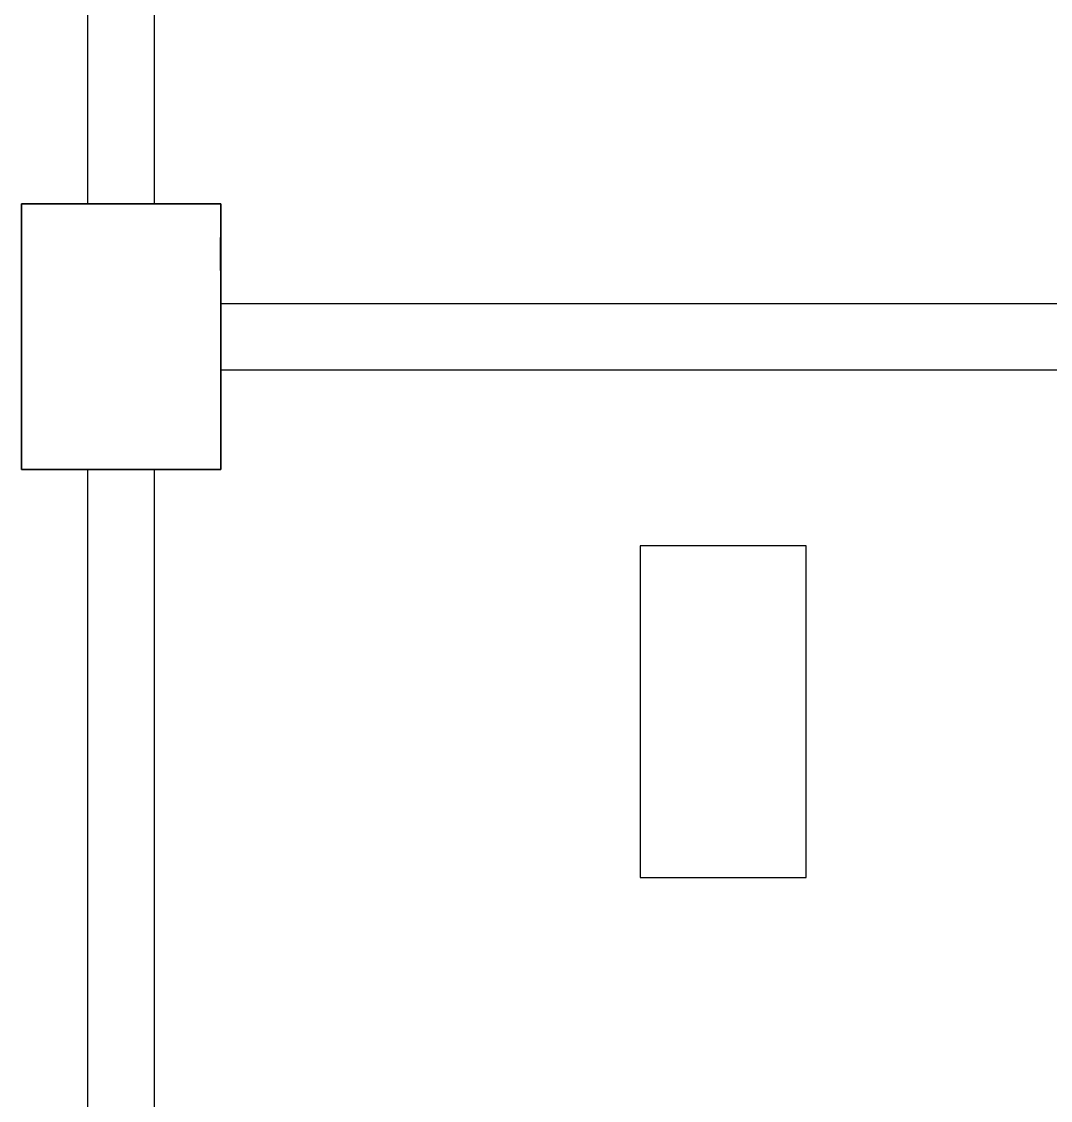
# Model space of a CAD drawing. Extents: x -19 to 297, y 0 to 420.
# Drawn here: x 224.67 to 232.42, y 288.52 to 296.64 of the extents above; entities that cross this region are included whole.
import ezdxf

# ---------------------------------------------------------------- set-up
doc = ezdxf.new("R2010")
doc.units = 0
doc.header["$MEASUREMENT"] = 0
doc.linetypes.add('K5LT_BASIC', pattern=[0])
doc.layers.add('Системный слой', color=7, linetype='Continuous')

# ---------------------------------------------------------------- blocks, each defined once
blk = doc.blocks.new('*U')
at = {"layer": 'Системный слой', "color": 5, "linetype": 'K5LT_BASIC'}
for p, q in [((226.1667, 295.2688), (224.6667, 295.2688)), ((224.6667, 295.2688), (224.6667, 293.2688)), ((226.1667, 295.2688), (224.6667, 295.2688)), ((224.6667, 295.2688), (224.6667, 293.2688)), ((226.1667, 293.2688), (226.1667, 295.2688)), ((226.1667, 293.2688), (226.1667, 295.2688)), ((224.6667, 293.2688), (226.1667, 293.2688)), ((224.6667, 293.2688), (226.1667, 293.2688)), ((230.5776, 292.6953), (229.3276, 292.6953)), ((229.3276, 292.6953), (229.3276, 290.1953)), ((230.5776, 290.1953), (230.5776, 292.6953)), ((229.3276, 290.1953), (230.5776, 290.1953))]:
    blk.add_line(p, q, dxfattribs=at)

msp = doc.modelspace()

# ---------------------------------------------------------------- linework, layer by layer
at = {"layer": 'Системный слой', "color": 5, "linetype": 'K5LT_BASIC'}
for p, q in [((225.1667, 295.2688), (225.1667, 300.7688)), ((225.6667, 300.7688), (225.6667, 295.2688)), ((224.6667, 295.2688), (226.1667, 295.2688)), ((224.6667, 295.2688), (224.6667, 293.2688)), ((224.6667, 293.2688), (224.6667, 295.2688)), ((224.6667, 295.2688), (226.1667, 295.2688)), ((224.6667, 295.2688), (226.1667, 295.2688)), ((224.6667, 295.2688), (224.6667, 293.2688)), ((224.6667, 293.2688), (224.6667, 295.2688)), ((224.6667, 295.2688), (226.1667, 295.2688)), ((226.1667, 295.2688), (225.1667, 295.2688)), ((226.1667, 295.2688), (225.1667, 295.2688)), ((226.1662, 294.769), (226.1667, 295.2688)), ((226.1662, 294.769), (226.1667, 295.2688)), ((226.1667, 295.2688), (226.1667, 293.2688)), ((226.1667, 293.2688), (226.1667, 295.2688)), ((226.1667, 293.2688), (226.1667, 295.2688)), ((226.1667, 295.2688), (226.1667, 293.2688)), ((226.1667, 293.2688), (226.1667, 295.2688)), ((226.1667, 293.2688), (226.1667, 295.2688)), ((226.1662, 294.519), (240.1662, 294.519)), ((226.1667, 294.5188), (226.1667, 293.7688)), ((226.1667, 294.5188), (226.1667, 293.7688)), ((226.1662, 294.019), (240.1662, 294.019)), ((226.1667, 293.2688), (224.6667, 293.2688)), ((224.6667, 293.2688), (226.1667, 293.2688)), ((226.1667, 293.2688), (224.6667, 293.2688)), ((224.6667, 293.2688), (226.1667, 293.2688)), ((225.1667, 287.7688), (225.1667, 293.2688)), ((225.6667, 293.2688), (225.6667, 287.7688))]:
    msp.add_line(p, q, dxfattribs=at)

# ---------------------------------------------------------------- block references
at = {"layer": 'Системный слой'}
msp.add_blockref('*U', (0, 0), dxfattribs=at)
msp.add_blockref('*U', (0, 0), dxfattribs=at)
msp.add_blockref('*U', (0, 0), dxfattribs=at)
msp.add_blockref('*U', (0, 0), dxfattribs=at)
msp.add_blockref('*U', (0, 0), dxfattribs=at)
msp.add_blockref('*U', (0, 0), dxfattribs=at)
msp.add_blockref('*U', (0, 0), dxfattribs=at)
msp.add_blockref('*U', (0, 0), dxfattribs=at)
msp.add_blockref('*U', (0, 0), dxfattribs=at)
msp.add_blockref('*U', (0, 0), dxfattribs=at)
msp.add_blockref('*U', (0, 0), dxfattribs=at)
msp.add_blockref('*U', (0, 0), dxfattribs=at)
msp.add_blockref('*U', (0, 0), dxfattribs=at)
msp.add_blockref('*U', (0, 0), dxfattribs=at)
msp.add_blockref('*U', (0, 0), dxfattribs=at)
msp.add_blockref('*U', (0, 0), dxfattribs=at)
msp.add_blockref('*U', (0, 0), dxfattribs=at)
msp.add_blockref('*U', (0, 0), dxfattribs=at)
msp.add_blockref('*U', (0, 0), dxfattribs=at)
msp.add_blockref('*U', (0, 0), dxfattribs=at)
msp.add_blockref('*U', (0, 0), dxfattribs=at)
msp.add_blockref('*U', (0, 0), dxfattribs=at)
msp.add_blockref('*U', (0, 0), dxfattribs=at)
msp.add_blockref('*U', (0, 0), dxfattribs=at)
msp.add_blockref('*U', (0, 0), dxfattribs=at)
msp.add_blockref('*U', (0, 0), dxfattribs=at)
msp.add_blockref('*U', (0, 0), dxfattribs=at)
msp.add_blockref('*U', (0, 0), dxfattribs=at)
msp.add_blockref('*U', (0, 0), dxfattribs=at)
msp.add_blockref('*U', (0, 0), dxfattribs=at)
msp.add_blockref('*U', (0, 0), dxfattribs=at)
msp.add_blockref('*U', (0, 0), dxfattribs=at)
msp.add_blockref('*U', (0, 0), dxfattribs=at)
msp.add_blockref('*U', (0, 0), dxfattribs=at)
msp.add_blockref('*U', (0, 0), dxfattribs=at)
msp.add_blockref('*U', (0, 0), dxfattribs=at)
msp.add_blockref('*U', (0, 0), dxfattribs=at)
msp.add_blockref('*U', (0, 0), dxfattribs=at)
msp.add_blockref('*U', (0, 0), dxfattribs=at)
msp.add_blockref('*U', (0, 0), dxfattribs=at)
msp.add_blockref('*U', (0, 0), dxfattribs=at)
msp.add_blockref('*U', (0, 0), dxfattribs=at)
msp.add_blockref('*U', (0, 0), dxfattribs=at)
msp.add_blockref('*U', (0, 0), dxfattribs=at)
msp.add_blockref('*U', (0, 0), dxfattribs=at)
msp.add_blockref('*U', (0, 0), dxfattribs=at)
msp.add_blockref('*U', (0, 0), dxfattribs=at)
msp.add_blockref('*U', (0, 0), dxfattribs=at)
msp.add_blockref('*U', (0, 0), dxfattribs=at)
msp.add_blockref('*U', (0, 0), dxfattribs=at)
msp.add_blockref('*U', (0, 0), dxfattribs=at)
msp.add_blockref('*U', (0, 0), dxfattribs=at)
msp.add_blockref('*U', (0, 0), dxfattribs=at)
msp.add_blockref('*U', (0, 0), dxfattribs=at)
msp.add_blockref('*U', (0, 0), dxfattribs=at)
msp.add_blockref('*U', (0, 0), dxfattribs=at)
msp.add_blockref('*U', (0, 0), dxfattribs=at)
msp.add_blockref('*U', (0, 0), dxfattribs=at)
msp.add_blockref('*U', (0, 0), dxfattribs=at)
msp.add_blockref('*U', (0, 0), dxfattribs=at)
msp.add_blockref('*U', (0, 0), dxfattribs=at)
msp.add_blockref('*U', (0, 0), dxfattribs=at)
msp.add_blockref('*U', (0, 0), dxfattribs=at)
msp.add_blockref('*U', (0, 0), dxfattribs=at)
msp.add_blockref('*U', (0, 0), dxfattribs=at)
msp.add_blockref('*U', (0, 0), dxfattribs=at)
msp.add_blockref('*U', (0, 0), dxfattribs=at)
msp.add_blockref('*U', (0, 0), dxfattribs=at)
msp.add_blockref('*U', (0, 0), dxfattribs=at)
msp.add_blockref('*U', (0, 0), dxfattribs=at)
msp.add_blockref('*U', (0, 0), dxfattribs=at)
msp.add_blockref('*U', (0, 0), dxfattribs=at)
msp.add_blockref('*U', (0, 0), dxfattribs=at)
msp.add_blockref('*U', (0, 0), dxfattribs=at)
msp.add_blockref('*U', (0, 0), dxfattribs=at)
msp.add_blockref('*U', (0, 0), dxfattribs=at)
msp.add_blockref('*U', (0, 0), dxfattribs=at)
msp.add_blockref('*U', (0, 0), dxfattribs=at)
msp.add_blockref('*U', (0, 0), dxfattribs=at)
msp.add_blockref('*U', (0, 0), dxfattribs=at)
msp.add_blockref('*U', (0, 0), dxfattribs=at)
msp.add_blockref('*U', (0, 0), dxfattribs=at)
msp.add_blockref('*U', (0, 0), dxfattribs=at)
msp.add_blockref('*U', (0, 0), dxfattribs=at)
msp.add_blockref('*U', (0, 0), dxfattribs=at)
msp.add_blockref('*U', (0, 0), dxfattribs=at)
msp.add_blockref('*U', (0, 0), dxfattribs=at)
msp.add_blockref('*U', (0, 0), dxfattribs=at)
msp.add_blockref('*U', (0, 0), dxfattribs=at)
msp.add_blockref('*U', (0, 0), dxfattribs=at)
msp.add_blockref('*U', (0, 0), dxfattribs=at)
msp.add_blockref('*U', (0, 0), dxfattribs=at)
msp.add_blockref('*U', (0, 0), dxfattribs=at)
msp.add_blockref('*U', (0, 0), dxfattribs=at)
msp.add_blockref('*U', (0, 0), dxfattribs=at)
msp.add_blockref('*U', (0, 0), dxfattribs=at)
msp.add_blockref('*U', (0, 0), dxfattribs=at)
msp.add_blockref('*U', (0, 0), dxfattribs=at)
msp.add_blockref('*U', (0, 0), dxfattribs=at)
msp.add_blockref('*U', (0, 0), dxfattribs=at)
msp.add_blockref('*U', (0, 0), dxfattribs=at)
msp.add_blockref('*U', (0, 0), dxfattribs=at)
msp.add_blockref('*U', (0, 0), dxfattribs=at)
msp.add_blockref('*U', (0, 0), dxfattribs=at)
msp.add_blockref('*U', (0, 0), dxfattribs=at)
msp.add_blockref('*U', (0, 0), dxfattribs=at)
msp.add_blockref('*U', (0, 0), dxfattribs=at)
msp.add_blockref('*U', (0, 0), dxfattribs=at)
msp.add_blockref('*U', (0, 0), dxfattribs=at)
msp.add_blockref('*U', (0, 0), dxfattribs=at)
msp.add_blockref('*U', (0, 0), dxfattribs=at)
msp.add_blockref('*U', (0, 0), dxfattribs=at)
msp.add_blockref('*U', (0, 0), dxfattribs=at)
msp.add_blockref('*U', (0, 0), dxfattribs=at)
msp.add_blockref('*U', (0, 0), dxfattribs=at)
msp.add_blockref('*U', (0, 0), dxfattribs=at)
msp.add_blockref('*U', (0, 0), dxfattribs=at)
msp.add_blockref('*U', (0, 0), dxfattribs=at)
msp.add_blockref('*U', (0, 0), dxfattribs=at)
msp.add_blockref('*U', (0, 0), dxfattribs=at)
msp.add_blockref('*U', (0, 0), dxfattribs=at)
msp.add_blockref('*U', (0, 0), dxfattribs=at)
msp.add_blockref('*U', (0, 0), dxfattribs=at)
msp.add_blockref('*U', (0, 0), dxfattribs=at)
msp.add_blockref('*U', (0, 0), dxfattribs=at)
msp.add_blockref('*U', (0, 0), dxfattribs=at)
msp.add_blockref('*U', (0, 0), dxfattribs=at)
msp.add_blockref('*U', (0, 0), dxfattribs=at)
msp.add_blockref('*U', (0, 0), dxfattribs=at)
msp.add_blockref('*U', (0, 0), dxfattribs=at)
msp.add_blockref('*U', (0, 0), dxfattribs=at)
msp.add_blockref('*U', (0, 0), dxfattribs=at)
msp.add_blockref('*U', (0, 0), dxfattribs=at)
msp.add_blockref('*U', (0, 0), dxfattribs=at)
msp.add_blockref('*U', (0, 0), dxfattribs=at)
msp.add_blockref('*U', (0, 0), dxfattribs=at)
msp.add_blockref('*U', (0, 0), dxfattribs=at)
msp.add_blockref('*U', (0, 0), dxfattribs=at)
msp.add_blockref('*U', (0, 0), dxfattribs=at)
msp.add_blockref('*U', (0, 0), dxfattribs=at)
msp.add_blockref('*U', (0, 0), dxfattribs=at)
msp.add_blockref('*U', (0, 0), dxfattribs=at)
msp.add_blockref('*U', (0, 0), dxfattribs=at)
msp.add_blockref('*U', (0, 0), dxfattribs=at)
msp.add_blockref('*U', (0, 0), dxfattribs=at)
msp.add_blockref('*U', (0, 0), dxfattribs=at)
msp.add_blockref('*U', (0, 0), dxfattribs=at)
msp.add_blockref('*U', (0, 0), dxfattribs=at)
msp.add_blockref('*U', (0, 0), dxfattribs=at)
msp.add_blockref('*U', (0, 0), dxfattribs=at)
msp.add_blockref('*U', (0, 0), dxfattribs=at)
msp.add_blockref('*U', (0, 0), dxfattribs=at)
msp.add_blockref('*U', (0, 0), dxfattribs=at)
msp.add_blockref('*U', (0, 0), dxfattribs=at)
msp.add_blockref('*U', (0, 0), dxfattribs=at)
msp.add_blockref('*U', (0, 0), dxfattribs=at)
msp.add_blockref('*U', (0, 0), dxfattribs=at)
msp.add_blockref('*U', (0, 0), dxfattribs=at)
msp.add_blockref('*U', (0, 0), dxfattribs=at)
msp.add_blockref('*U', (0, 0), dxfattribs=at)
msp.add_blockref('*U', (0, 0), dxfattribs=at)
msp.add_blockref('*U', (0, 0), dxfattribs=at)
msp.add_blockref('*U', (0, 0), dxfattribs=at)
msp.add_blockref('*U', (0, 0), dxfattribs=at)
msp.add_blockref('*U', (0, 0), dxfattribs=at)
msp.add_blockref('*U', (0, 0), dxfattribs=at)
msp.add_blockref('*U', (0, 0), dxfattribs=at)
msp.add_blockref('*U', (0, 0), dxfattribs=at)
msp.add_blockref('*U', (0, 0), dxfattribs=at)
msp.add_blockref('*U', (0, 0), dxfattribs=at)
msp.add_blockref('*U', (0, 0), dxfattribs=at)
msp.add_blockref('*U', (0, 0), dxfattribs=at)
msp.add_blockref('*U', (0, 0), dxfattribs=at)
msp.add_blockref('*U', (0, 0), dxfattribs=at)
msp.add_blockref('*U', (0, 0), dxfattribs=at)
msp.add_blockref('*U', (0, 0), dxfattribs=at)
msp.add_blockref('*U', (0, 0), dxfattribs=at)
msp.add_blockref('*U', (0, 0), dxfattribs=at)
msp.add_blockref('*U', (0, 0), dxfattribs=at)
msp.add_blockref('*U', (0, 0), dxfattribs=at)
msp.add_blockref('*U', (0, 0), dxfattribs=at)
msp.add_blockref('*U', (0, 0), dxfattribs=at)
msp.add_blockref('*U', (0, 0), dxfattribs=at)
msp.add_blockref('*U', (0, 0), dxfattribs=at)
msp.add_blockref('*U', (0, 0), dxfattribs=at)
msp.add_blockref('*U', (0, 0), dxfattribs=at)
msp.add_blockref('*U', (0, 0), dxfattribs=at)
msp.add_blockref('*U', (0, 0), dxfattribs=at)
msp.add_blockref('*U', (0, 0), dxfattribs=at)
msp.add_blockref('*U', (0, 0), dxfattribs=at)
msp.add_blockref('*U', (0, 0), dxfattribs=at)
msp.add_blockref('*U', (0, 0), dxfattribs=at)
msp.add_blockref('*U', (0, 0), dxfattribs=at)
msp.add_blockref('*U', (0, 0), dxfattribs=at)
msp.add_blockref('*U', (0, 0), dxfattribs=at)
msp.add_blockref('*U', (0, 0), dxfattribs=at)
msp.add_blockref('*U', (0, 0), dxfattribs=at)
msp.add_blockref('*U', (0, 0), dxfattribs=at)
msp.add_blockref('*U', (0, 0), dxfattribs=at)
msp.add_blockref('*U', (0, 0), dxfattribs=at)
msp.add_blockref('*U', (0, 0), dxfattribs=at)
msp.add_blockref('*U', (0, 0), dxfattribs=at)
msp.add_blockref('*U', (0, 0), dxfattribs=at)
msp.add_blockref('*U', (0, 0), dxfattribs=at)
msp.add_blockref('*U', (0, 0), dxfattribs=at)
msp.add_blockref('*U', (0, 0), dxfattribs=at)
msp.add_blockref('*U', (0, 0), dxfattribs=at)
msp.add_blockref('*U', (0, 0), dxfattribs=at)
msp.add_blockref('*U', (0, 0), dxfattribs=at)
msp.add_blockref('*U', (0, 0), dxfattribs=at)
msp.add_blockref('*U', (0, 0), dxfattribs=at)
msp.add_blockref('*U', (0, 0), dxfattribs=at)
msp.add_blockref('*U', (0, 0), dxfattribs=at)
msp.add_blockref('*U', (0, 0), dxfattribs=at)
msp.add_blockref('*U', (0, 0), dxfattribs=at)
msp.add_blockref('*U', (0, 0), dxfattribs=at)
msp.add_blockref('*U', (0, 0), dxfattribs=at)
msp.add_blockref('*U', (0, 0), dxfattribs=at)
msp.add_blockref('*U', (0, 0), dxfattribs=at)
msp.add_blockref('*U', (0, 0), dxfattribs=at)
msp.add_blockref('*U', (0, 0), dxfattribs=at)
msp.add_blockref('*U', (0, 0), dxfattribs=at)
msp.add_blockref('*U', (0, 0), dxfattribs=at)
msp.add_blockref('*U', (0, 0), dxfattribs=at)
msp.add_blockref('*U', (0, 0), dxfattribs=at)
msp.add_blockref('*U', (0, 0), dxfattribs=at)
msp.add_blockref('*U', (0, 0), dxfattribs=at)
msp.add_blockref('*U', (0, 0), dxfattribs=at)
msp.add_blockref('*U', (0, 0), dxfattribs=at)
msp.add_blockref('*U', (0, 0), dxfattribs=at)
msp.add_blockref('*U', (0, 0), dxfattribs=at)
msp.add_blockref('*U', (0, 0), dxfattribs=at)
msp.add_blockref('*U', (0, 0), dxfattribs=at)
msp.add_blockref('*U', (0, 0), dxfattribs=at)
msp.add_blockref('*U', (0, 0), dxfattribs=at)
msp.add_blockref('*U', (0, 0), dxfattribs=at)
msp.add_blockref('*U', (0, 0), dxfattribs=at)
msp.add_blockref('*U', (0, 0), dxfattribs=at)
msp.add_blockref('*U', (0, 0), dxfattribs=at)
msp.add_blockref('*U', (0, 0), dxfattribs=at)
msp.add_blockref('*U', (0, 0), dxfattribs=at)
msp.add_blockref('*U', (0, 0), dxfattribs=at)
msp.add_blockref('*U', (0, 0), dxfattribs=at)
msp.add_blockref('*U', (0, 0), dxfattribs=at)
msp.add_blockref('*U', (0, 0), dxfattribs=at)
msp.add_blockref('*U', (0, 0), dxfattribs=at)
msp.add_blockref('*U', (0, 0), dxfattribs=at)
msp.add_blockref('*U', (0, 0), dxfattribs=at)
msp.add_blockref('*U', (0, 0), dxfattribs=at)
msp.add_blockref('*U', (0, 0), dxfattribs=at)
msp.add_blockref('*U', (0, 0), dxfattribs=at)
msp.add_blockref('*U', (0, 0), dxfattribs=at)
msp.add_blockref('*U', (0, 0), dxfattribs=at)
msp.add_blockref('*U', (0, 0), dxfattribs=at)
msp.add_blockref('*U', (0, 0), dxfattribs=at)
msp.add_blockref('*U', (0, 0), dxfattribs=at)
msp.add_blockref('*U', (0, 0), dxfattribs=at)
msp.add_blockref('*U', (0, 0), dxfattribs=at)
msp.add_blockref('*U', (0, 0), dxfattribs=at)
msp.add_blockref('*U', (0, 0), dxfattribs=at)
msp.add_blockref('*U', (0, 0), dxfattribs=at)
msp.add_blockref('*U', (0, 0), dxfattribs=at)
msp.add_blockref('*U', (0, 0), dxfattribs=at)
msp.add_blockref('*U', (0, 0), dxfattribs=at)
msp.add_blockref('*U', (0, 0), dxfattribs=at)
msp.add_blockref('*U', (0, 0), dxfattribs=at)
msp.add_blockref('*U', (0, 0), dxfattribs=at)
msp.add_blockref('*U', (0, 0), dxfattribs=at)
msp.add_blockref('*U', (0, 0), dxfattribs=at)
msp.add_blockref('*U', (0, 0), dxfattribs=at)
msp.add_blockref('*U', (0, 0), dxfattribs=at)
msp.add_blockref('*U', (0, 0), dxfattribs=at)
msp.add_blockref('*U', (0, 0), dxfattribs=at)
msp.add_blockref('*U', (0, 0), dxfattribs=at)
msp.add_blockref('*U', (0, 0), dxfattribs=at)
msp.add_blockref('*U', (0, 0), dxfattribs=at)
msp.add_blockref('*U', (0, 0), dxfattribs=at)
msp.add_blockref('*U', (0, 0), dxfattribs=at)
msp.add_blockref('*U', (0, 0), dxfattribs=at)
msp.add_blockref('*U', (0, 0), dxfattribs=at)
msp.add_blockref('*U', (0, 0), dxfattribs=at)
msp.add_blockref('*U', (0, 0), dxfattribs=at)
msp.add_blockref('*U', (0, 0), dxfattribs=at)
msp.add_blockref('*U', (0, 0), dxfattribs=at)
msp.add_blockref('*U', (0, 0), dxfattribs=at)
msp.add_blockref('*U', (0, 0), dxfattribs=at)
msp.add_blockref('*U', (0, 0), dxfattribs=at)
msp.add_blockref('*U', (0, 0), dxfattribs=at)
msp.add_blockref('*U', (0, 0), dxfattribs=at)
msp.add_blockref('*U', (0, 0), dxfattribs=at)
msp.add_blockref('*U', (0, 0), dxfattribs=at)
msp.add_blockref('*U', (0, 0), dxfattribs=at)
msp.add_blockref('*U', (0, 0), dxfattribs=at)
msp.add_blockref('*U', (0, 0), dxfattribs=at)
msp.add_blockref('*U', (0, 0), dxfattribs=at)
msp.add_blockref('*U', (0, 0), dxfattribs=at)
msp.add_blockref('*U', (0, 0), dxfattribs=at)
msp.add_blockref('*U', (0, 0), dxfattribs=at)
msp.add_blockref('*U', (0, 0), dxfattribs=at)
msp.add_blockref('*U', (0, 0), dxfattribs=at)
msp.add_blockref('*U', (0, 0), dxfattribs=at)
msp.add_blockref('*U', (0, 0), dxfattribs=at)
msp.add_blockref('*U', (0, 0), dxfattribs=at)
msp.add_blockref('*U', (0, 0), dxfattribs=at)
msp.add_blockref('*U', (0, 0), dxfattribs=at)
msp.add_blockref('*U', (0, 0), dxfattribs=at)
msp.add_blockref('*U', (0, 0), dxfattribs=at)
msp.add_blockref('*U', (0, 0), dxfattribs=at)
msp.add_blockref('*U', (0, 0), dxfattribs=at)
msp.add_blockref('*U', (0, 0), dxfattribs=at)
msp.add_blockref('*U', (0, 0), dxfattribs=at)
msp.add_blockref('*U', (0, 0), dxfattribs=at)
msp.add_blockref('*U', (0, 0), dxfattribs=at)
msp.add_blockref('*U', (0, 0), dxfattribs=at)
msp.add_blockref('*U', (0, 0), dxfattribs=at)
msp.add_blockref('*U', (0, 0), dxfattribs=at)
msp.add_blockref('*U', (0, 0), dxfattribs=at)
msp.add_blockref('*U', (0, 0), dxfattribs=at)
msp.add_blockref('*U', (0, 0), dxfattribs=at)
msp.add_blockref('*U', (0, 0), dxfattribs=at)
msp.add_blockref('*U', (0, 0), dxfattribs=at)
msp.add_blockref('*U', (0, 0), dxfattribs=at)
msp.add_blockref('*U', (0, 0), dxfattribs=at)
msp.add_blockref('*U', (0, 0), dxfattribs=at)
msp.add_blockref('*U', (0, 0), dxfattribs=at)
msp.add_blockref('*U', (0, 0), dxfattribs=at)
msp.add_blockref('*U', (0, 0), dxfattribs=at)
msp.add_blockref('*U', (0, 0), dxfattribs=at)
msp.add_blockref('*U', (0, 0), dxfattribs=at)
msp.add_blockref('*U', (0, 0), dxfattribs=at)
msp.add_blockref('*U', (0, 0), dxfattribs=at)
msp.add_blockref('*U', (0, 0), dxfattribs=at)
msp.add_blockref('*U', (0, 0), dxfattribs=at)
msp.add_blockref('*U', (0, 0), dxfattribs=at)
msp.add_blockref('*U', (0, 0), dxfattribs=at)
msp.add_blockref('*U', (0, 0), dxfattribs=at)
msp.add_blockref('*U', (0, 0), dxfattribs=at)
msp.add_blockref('*U', (0, 0), dxfattribs=at)
msp.add_blockref('*U', (0, 0), dxfattribs=at)
msp.add_blockref('*U', (0, 0), dxfattribs=at)
msp.add_blockref('*U', (0, 0), dxfattribs=at)
msp.add_blockref('*U', (0, 0), dxfattribs=at)
msp.add_blockref('*U', (0, 0), dxfattribs=at)
msp.add_blockref('*U', (0, 0), dxfattribs=at)
msp.add_blockref('*U', (0, 0), dxfattribs=at)
msp.add_blockref('*U', (0, 0), dxfattribs=at)
msp.add_blockref('*U', (0, 0), dxfattribs=at)
msp.add_blockref('*U', (0, 0), dxfattribs=at)
msp.add_blockref('*U', (0, 0), dxfattribs=at)
msp.add_blockref('*U', (0, 0), dxfattribs=at)
msp.add_blockref('*U', (0, 0), dxfattribs=at)
msp.add_blockref('*U', (0, 0), dxfattribs=at)
msp.add_blockref('*U', (0, 0), dxfattribs=at)
msp.add_blockref('*U', (0, 0), dxfattribs=at)
msp.add_blockref('*U', (0, 0), dxfattribs=at)
msp.add_blockref('*U', (0, 0), dxfattribs=at)
msp.add_blockref('*U', (0, 0), dxfattribs=at)
msp.add_blockref('*U', (0, 0), dxfattribs=at)
msp.add_blockref('*U', (0, 0), dxfattribs=at)
msp.add_blockref('*U', (0, 0), dxfattribs=at)
msp.add_blockref('*U', (0, 0), dxfattribs=at)
msp.add_blockref('*U', (0, 0), dxfattribs=at)
msp.add_blockref('*U', (0, 0), dxfattribs=at)
msp.add_blockref('*U', (0, 0), dxfattribs=at)
msp.add_blockref('*U', (0, 0), dxfattribs=at)
msp.add_blockref('*U', (0, 0), dxfattribs=at)
msp.add_blockref('*U', (0, 0), dxfattribs=at)
msp.add_blockref('*U', (0, 0), dxfattribs=at)
msp.add_blockref('*U', (0, 0), dxfattribs=at)
msp.add_blockref('*U', (0, 0), dxfattribs=at)
msp.add_blockref('*U', (0, 0), dxfattribs=at)
msp.add_blockref('*U', (0, 0), dxfattribs=at)
msp.add_blockref('*U', (0, 0), dxfattribs=at)
msp.add_blockref('*U', (0, 0), dxfattribs=at)
msp.add_blockref('*U', (0, 0), dxfattribs=at)
msp.add_blockref('*U', (0, 0), dxfattribs=at)
msp.add_blockref('*U', (0, 0), dxfattribs=at)
msp.add_blockref('*U', (0, 0), dxfattribs=at)
msp.add_blockref('*U', (0, 0), dxfattribs=at)
msp.add_blockref('*U', (0, 0), dxfattribs=at)
msp.add_blockref('*U', (0, 0), dxfattribs=at)
msp.add_blockref('*U', (0, 0), dxfattribs=at)
msp.add_blockref('*U', (0, 0), dxfattribs=at)
msp.add_blockref('*U', (0, 0), dxfattribs=at)
msp.add_blockref('*U', (0, 0), dxfattribs=at)
msp.add_blockref('*U', (0, 0), dxfattribs=at)
msp.add_blockref('*U', (0, 0), dxfattribs=at)
msp.add_blockref('*U', (0, 0), dxfattribs=at)
msp.add_blockref('*U', (0, 0), dxfattribs=at)
msp.add_blockref('*U', (0, 0), dxfattribs=at)
msp.add_blockref('*U', (0, 0), dxfattribs=at)
msp.add_blockref('*U', (0, 0), dxfattribs=at)
msp.add_blockref('*U', (0, 0), dxfattribs=at)
msp.add_blockref('*U', (0, 0), dxfattribs=at)
msp.add_blockref('*U', (0, 0), dxfattribs=at)
msp.add_blockref('*U', (0, 0), dxfattribs=at)
msp.add_blockref('*U', (0, 0), dxfattribs=at)
msp.add_blockref('*U', (0, 0), dxfattribs=at)
msp.add_blockref('*U', (0, 0), dxfattribs=at)
msp.add_blockref('*U', (0, 0), dxfattribs=at)
msp.add_blockref('*U', (0, 0), dxfattribs=at)
msp.add_blockref('*U', (0, 0), dxfattribs=at)
msp.add_blockref('*U', (0, 0), dxfattribs=at)
msp.add_blockref('*U', (0, 0), dxfattribs=at)
msp.add_blockref('*U', (0, 0), dxfattribs=at)
msp.add_blockref('*U', (0, 0), dxfattribs=at)
msp.add_blockref('*U', (0, 0), dxfattribs=at)
msp.add_blockref('*U', (0, 0), dxfattribs=at)
msp.add_blockref('*U', (0, 0), dxfattribs=at)
msp.add_blockref('*U', (0, 0), dxfattribs=at)
msp.add_blockref('*U', (0, 0), dxfattribs=at)
msp.add_blockref('*U', (0, 0), dxfattribs=at)
msp.add_blockref('*U', (0, 0), dxfattribs=at)
msp.add_blockref('*U', (0, 0), dxfattribs=at)
msp.add_blockref('*U', (0, 0), dxfattribs=at)
msp.add_blockref('*U', (0, 0), dxfattribs=at)
msp.add_blockref('*U', (0, 0), dxfattribs=at)
msp.add_blockref('*U', (0, 0), dxfattribs=at)
msp.add_blockref('*U', (0, 0), dxfattribs=at)
msp.add_blockref('*U', (0, 0), dxfattribs=at)
msp.add_blockref('*U', (0, 0), dxfattribs=at)
msp.add_blockref('*U', (0, 0), dxfattribs=at)
msp.add_blockref('*U', (0, 0), dxfattribs=at)
msp.add_blockref('*U', (0, 0), dxfattribs=at)
msp.add_blockref('*U', (0, 0), dxfattribs=at)
msp.add_blockref('*U', (0, 0), dxfattribs=at)
msp.add_blockref('*U', (0, 0), dxfattribs=at)
msp.add_blockref('*U', (0, 0), dxfattribs=at)
msp.add_blockref('*U', (0, 0), dxfattribs=at)
msp.add_blockref('*U', (0, 0), dxfattribs=at)
msp.add_blockref('*U', (0, 0), dxfattribs=at)
msp.add_blockref('*U', (0, 0), dxfattribs=at)
msp.add_blockref('*U', (0, 0), dxfattribs=at)
msp.add_blockref('*U', (0, 0), dxfattribs=at)
msp.add_blockref('*U', (0, 0), dxfattribs=at)
msp.add_blockref('*U', (0, 0), dxfattribs=at)
msp.add_blockref('*U', (0, 0), dxfattribs=at)
msp.add_blockref('*U', (0, 0), dxfattribs=at)
msp.add_blockref('*U', (0, 0), dxfattribs=at)
msp.add_blockref('*U', (0, 0), dxfattribs=at)
msp.add_blockref('*U', (0, 0), dxfattribs=at)
msp.add_blockref('*U', (0, 0), dxfattribs=at)
msp.add_blockref('*U', (0, 0), dxfattribs=at)
msp.add_blockref('*U', (0, 0), dxfattribs=at)
msp.add_blockref('*U', (0, 0), dxfattribs=at)
msp.add_blockref('*U', (0, 0), dxfattribs=at)
msp.add_blockref('*U', (0, 0), dxfattribs=at)
msp.add_blockref('*U', (0, 0), dxfattribs=at)
msp.add_blockref('*U', (0, 0), dxfattribs=at)
msp.add_blockref('*U', (0, 0), dxfattribs=at)

doc.saveas('drawing.dxf')
